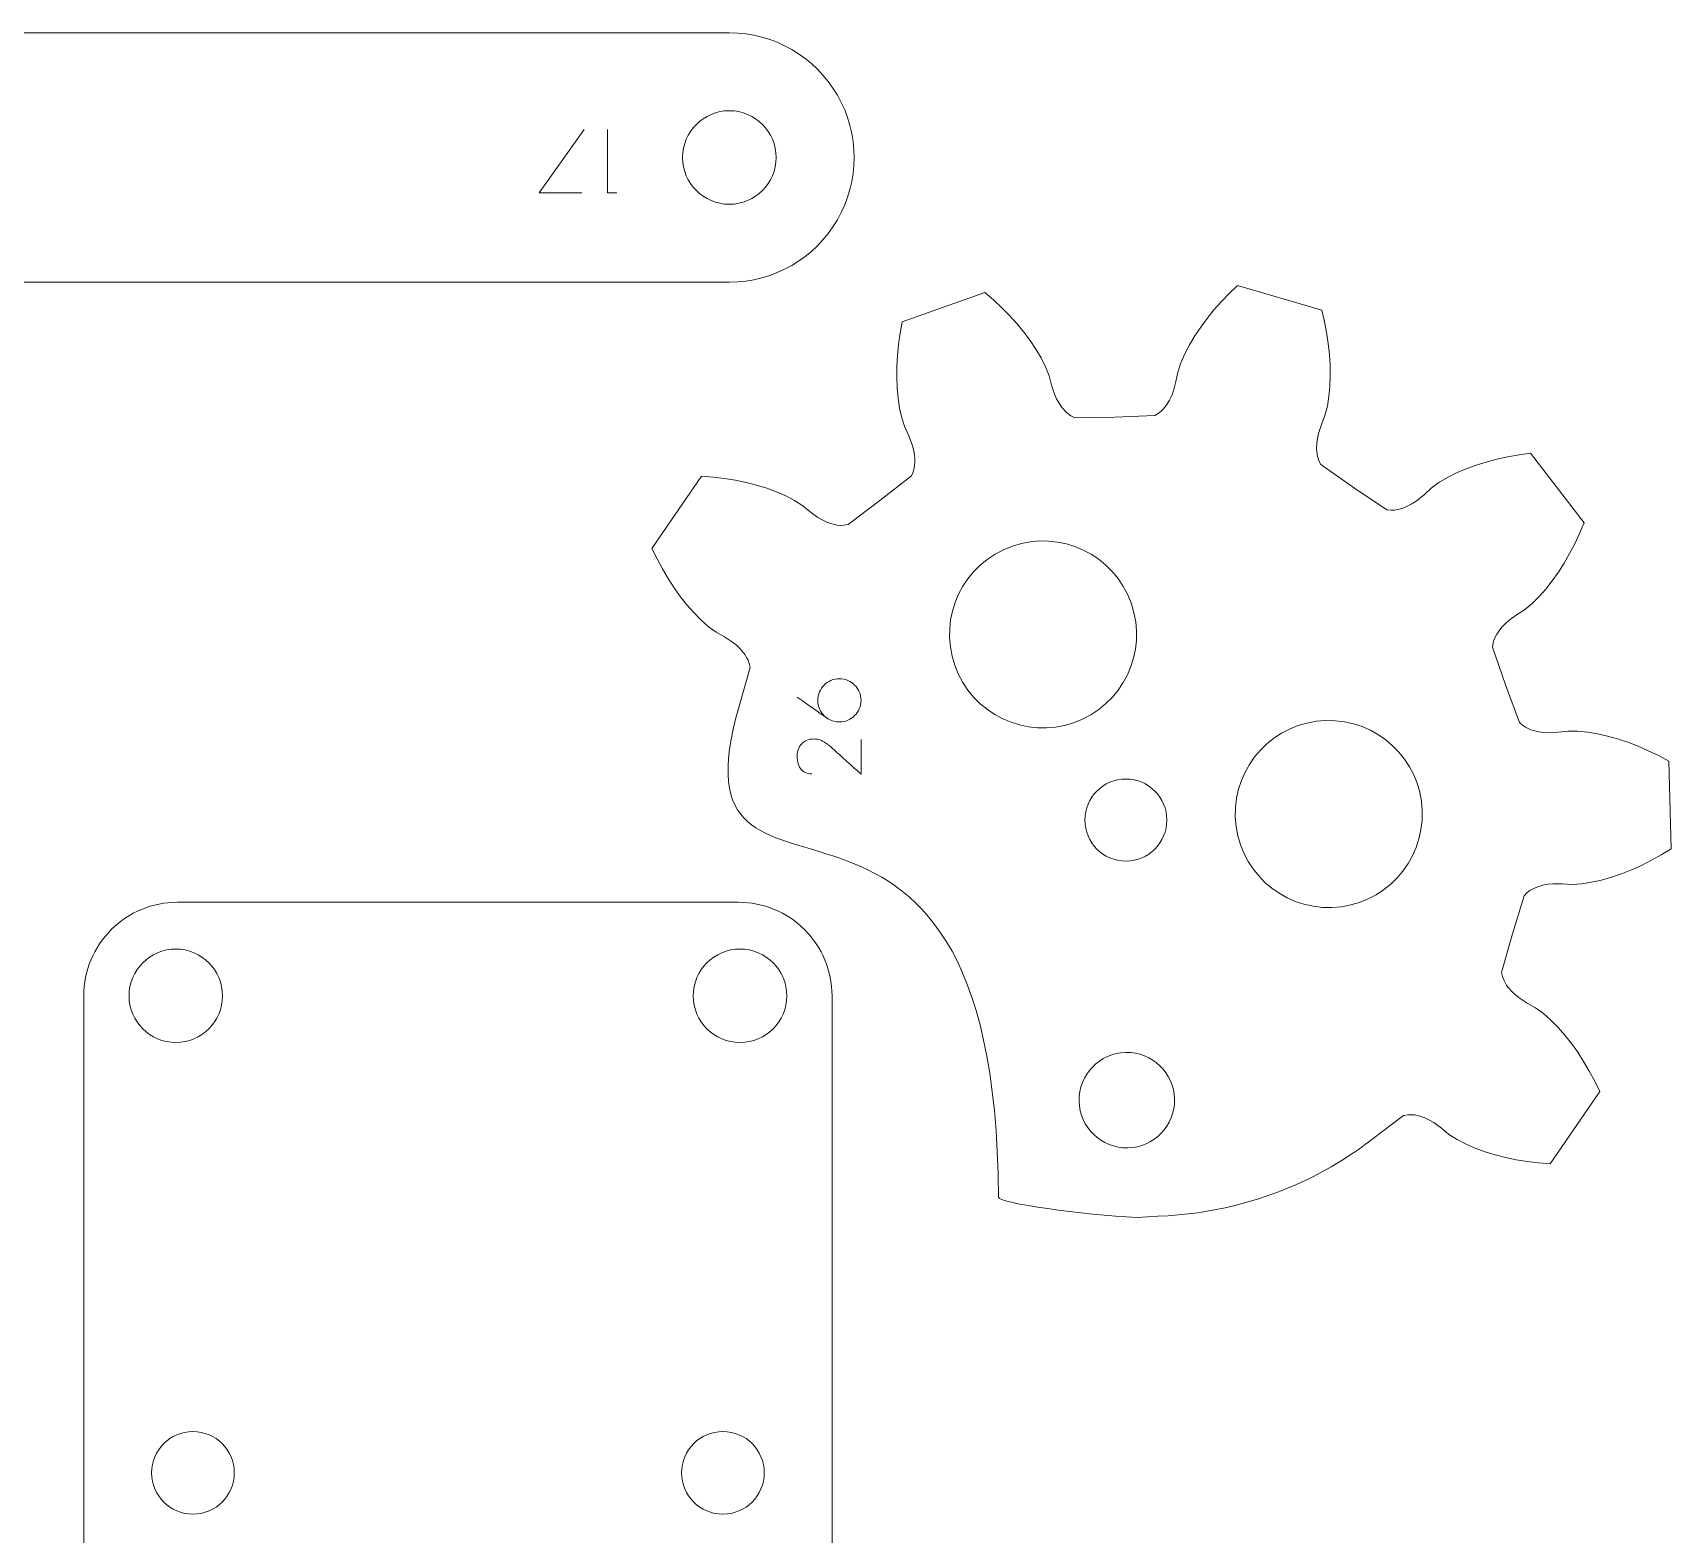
# Model space of a CAD drawing. Header units: millimetres. Extents: x 1 to 3601, y 1 to 1248.
# Drawn here: x 1504.4 to 1557, y 1030.4 to 1078.5 of the extents above; entities that cross this region are included whole.
import ezdxf

# ---------------------------------------------------------------- set-up
doc = ezdxf.new("R2010")
doc.units = ezdxf.units.MM
doc.layers.get('0').update_dxf_attribs({"lineweight": 5})
doc.layers.add('MARCATGE', color=1, linetype='Continuous', lineweight=5)
doc.layers.add('TALL 1', color=4, linetype='Continuous', lineweight=5)

msp = doc.modelspace()

# ---------------------------------------------------------------- linework, layer by layer
at = {"lineweight": 9}
for points, knots in [([(1446.742, 1070.507), (1446.742, 1070.507), (1526.742, 1070.507), (1526.742, 1070.507), (1526.742, 1070.507), (1528.171, 1070.507), (1529.492, 1071.269), (1530.206, 1072.507), (1530.206, 1072.507), (1530.921, 1073.744), (1530.921, 1075.269), (1530.206, 1076.507), (1530.206, 1076.507), (1529.492, 1077.744), (1528.171, 1078.507), (1526.742, 1078.507), (1526.742, 1078.507), (1526.742, 1078.507), (1446.742, 1078.507), (1446.742, 1078.507), (1446.742, 1078.507), (1444.533, 1078.507), (1442.742, 1076.716), (1442.742, 1074.507), (1442.742, 1074.507), (1442.742, 1072.298), (1444.533, 1070.507), (1446.742, 1070.507)], [0, 0, 0, 0, 0.125, 0.125, 0.125, 0.125, 0.25, 0.25, 0.25, 0.25, 0.375, 0.375, 0.375, 0.375, 0.5, 0.5, 0.5, 0.5, 0.625, 0.625, 0.625, 0.625, 0.75, 0.75, 0.75, 0.75, 1, 1, 1, 1]), ([(1539.102, 1066.182), (1539.102, 1066.182), (1537.819, 1066.16), (1537.819, 1066.16), (1537.819, 1066.16), (1537.819, 1066.16), (1537.697, 1066.221), (1537.697, 1066.221), (1537.697, 1066.221), (1537.697, 1066.221), (1537.606, 1066.286), (1537.606, 1066.286), (1537.606, 1066.286), (1537.606, 1066.286), (1537.531, 1066.352), (1537.531, 1066.352), (1537.531, 1066.352), (1537.531, 1066.352), (1537.467, 1066.42), (1537.467, 1066.42), (1537.467, 1066.42), (1537.467, 1066.42), (1537.411, 1066.489), (1537.411, 1066.489), (1537.411, 1066.489), (1537.411, 1066.489), (1537.315, 1066.629), (1537.315, 1066.629), (1537.315, 1066.629), (1537.315, 1066.629), (1537.238, 1066.771), (1537.238, 1066.771), (1537.238, 1066.771), (1537.238, 1066.771), (1537.174, 1066.915), (1537.174, 1066.915), (1537.174, 1066.915), (1537.174, 1066.915), (1537.077, 1067.209), (1537.077, 1067.209), (1537.077, 1067.209), (1537.077, 1067.209), (1537, 1067.507), (1537, 1067.507), (1537, 1067.507), (1537, 1067.507), (1536.886, 1067.797), (1536.886, 1067.797), (1536.886, 1067.797), (1536.886, 1067.797), (1536.743, 1068.082), (1536.743, 1068.082), (1536.743, 1068.082), (1536.743, 1068.082), (1536.577, 1068.363), (1536.577, 1068.363), (1536.577, 1068.363), (1536.577, 1068.363), (1536.392, 1068.638), (1536.392, 1068.638), (1536.392, 1068.638), (1536.392, 1068.638), (1536.188, 1068.909), (1536.188, 1068.909), (1536.188, 1068.909), (1536.188, 1068.909), (1535.968, 1069.175), (1535.968, 1069.175), (1535.968, 1069.175), (1535.968, 1069.175), (1535.732, 1069.435), (1535.732, 1069.435), (1535.732, 1069.435), (1535.732, 1069.435), (1535.48, 1069.69), (1535.48, 1069.69), (1535.48, 1069.69), (1535.48, 1069.69), (1535.213, 1069.939), (1535.213, 1069.939), (1535.213, 1069.939), (1535.213, 1069.939), (1534.932, 1070.182), (1534.932, 1070.182), (1534.932, 1070.182), (1534.932, 1070.182), (1532.279, 1069.238), (1532.279, 1069.238), (1532.279, 1069.238), (1532.279, 1069.238), (1532.215, 1068.872), (1532.215, 1068.872), (1532.215, 1068.872), (1532.215, 1068.872), (1532.166, 1068.511), (1532.166, 1068.511), (1532.166, 1068.511), (1532.166, 1068.511), (1532.131, 1068.154), (1532.131, 1068.154), (1532.131, 1068.154), (1532.131, 1068.154), (1532.113, 1067.803), (1532.113, 1067.803), (1532.113, 1067.803), (1532.113, 1067.803), (1532.11, 1067.458), (1532.11, 1067.458), (1532.11, 1067.458), (1532.11, 1067.458), (1532.123, 1067.119), (1532.123, 1067.119), (1532.123, 1067.119), (1532.123, 1067.119), (1532.153, 1066.788), (1532.153, 1066.788), (1532.153, 1066.788), (1532.153, 1066.788), (1532.202, 1066.467), (1532.202, 1066.467), (1532.202, 1066.467), (1532.202, 1066.467), (1532.271, 1066.155), (1532.271, 1066.155), (1532.271, 1066.155), (1532.271, 1066.155), (1532.366, 1065.858), (1532.366, 1065.858), (1532.366, 1065.858), (1532.366, 1065.858), (1532.495, 1065.579), (1532.495, 1065.579), (1532.495, 1065.579), (1532.495, 1065.579), (1532.605, 1065.29), (1532.605, 1065.29), (1532.605, 1065.29), (1532.605, 1065.29), (1532.647, 1065.137), (1532.647, 1065.137), (1532.647, 1065.137), (1532.647, 1065.137), (1532.676, 1064.978), (1532.676, 1064.978), (1532.676, 1064.978), (1532.676, 1064.978), (1532.691, 1064.809), (1532.691, 1064.809), (1532.691, 1064.809), (1532.691, 1064.809), (1532.691, 1064.72), (1532.691, 1064.72), (1532.691, 1064.72), (1532.691, 1064.72), (1532.684, 1064.627), (1532.684, 1064.627), (1532.684, 1064.627), (1532.684, 1064.627), (1532.667, 1064.528), (1532.667, 1064.528), (1532.667, 1064.528), (1532.667, 1064.528), (1532.638, 1064.421), (1532.638, 1064.421), (1532.638, 1064.421), (1532.638, 1064.421), (1532.582, 1064.297), (1532.582, 1064.297), (1532.582, 1064.297), (1532.582, 1064.297), (1531.573, 1063.504), (1531.573, 1063.504), (1531.573, 1063.504), (1531.573, 1063.504), (1530.549, 1062.731), (1530.549, 1062.731), (1530.549, 1062.731), (1530.549, 1062.731), (1530.414, 1062.71), (1530.414, 1062.71), (1530.414, 1062.71), (1530.414, 1062.71), (1530.303, 1062.708), (1530.303, 1062.708), (1530.303, 1062.708), (1530.303, 1062.708), (1530.203, 1062.718), (1530.203, 1062.718), (1530.203, 1062.718), (1530.203, 1062.718), (1530.111, 1062.735), (1530.111, 1062.735), (1530.111, 1062.735), (1530.111, 1062.735), (1530.025, 1062.758), (1530.025, 1062.758), (1530.025, 1062.758), (1530.025, 1062.758), (1529.866, 1062.815), (1529.866, 1062.815), (1529.866, 1062.815), (1529.866, 1062.815), (1529.72, 1062.884), (1529.72, 1062.884), (1529.72, 1062.884), (1529.72, 1062.884), (1529.583, 1062.963), (1529.583, 1062.963), (1529.583, 1062.963), (1529.583, 1062.963), (1529.332, 1063.144), (1529.332, 1063.144), (1529.332, 1063.144), (1529.332, 1063.144), (1529.095, 1063.34), (1529.095, 1063.34), (1529.095, 1063.34), (1529.095, 1063.34), (1528.832, 1063.508), (1528.832, 1063.508), (1528.832, 1063.508), (1528.832, 1063.508), (1528.548, 1063.654), (1528.548, 1063.654), (1528.548, 1063.654), (1528.548, 1063.654), (1528.25, 1063.784), (1528.25, 1063.784), (1528.25, 1063.784), (1528.25, 1063.784), (1527.938, 1063.898), (1527.938, 1063.898), (1527.938, 1063.898), (1527.938, 1063.898), (1527.614, 1063.997), (1527.614, 1063.997), (1527.614, 1063.997), (1527.614, 1063.997), (1527.279, 1064.083), (1527.279, 1064.083), (1527.279, 1064.083), (1527.279, 1064.083), (1526.935, 1064.154), (1526.935, 1064.154), (1526.935, 1064.154), (1526.935, 1064.154), (1526.582, 1064.212), (1526.582, 1064.212), (1526.582, 1064.212), (1526.582, 1064.212), (1526.219, 1064.257), (1526.219, 1064.257), (1526.219, 1064.257), (1526.219, 1064.257), (1525.849, 1064.289), (1525.849, 1064.289), (1525.849, 1064.289), (1525.849, 1064.289), (1524.258, 1061.966), (1524.258, 1061.966), (1524.258, 1061.966), (1524.258, 1061.966), (1524.421, 1061.632), (1524.421, 1061.632), (1524.421, 1061.632), (1524.421, 1061.632), (1524.594, 1061.31), (1524.594, 1061.31), (1524.594, 1061.31), (1524.594, 1061.31), (1524.775, 1061.002), (1524.775, 1061.002), (1524.775, 1061.002), (1524.775, 1061.002), (1524.967, 1060.707), (1524.967, 1060.707), (1524.967, 1060.707), (1524.967, 1060.707), (1525.167, 1060.426), (1525.167, 1060.426), (1525.167, 1060.426), (1525.167, 1060.426), (1525.377, 1060.16), (1525.377, 1060.16), (1525.377, 1060.16), (1525.377, 1060.16), (1525.596, 1059.91), (1525.596, 1059.91), (1525.596, 1059.91), (1525.596, 1059.91), (1525.824, 1059.678), (1525.824, 1059.678), (1525.824, 1059.678), (1525.824, 1059.678), (1526.064, 1059.467), (1526.064, 1059.467), (1526.064, 1059.467), (1526.064, 1059.467), (1526.315, 1059.282), (1526.315, 1059.282), (1526.315, 1059.282), (1526.315, 1059.282), (1526.583, 1059.132), (1526.583, 1059.132), (1526.583, 1059.132), (1526.583, 1059.132), (1526.842, 1058.963), (1526.842, 1058.963), (1526.842, 1058.963), (1526.842, 1058.963), (1526.965, 1058.864), (1526.965, 1058.864), (1526.965, 1058.864), (1526.965, 1058.864), (1527.083, 1058.753), (1527.083, 1058.753), (1527.083, 1058.753), (1527.083, 1058.753), (1527.194, 1058.625), (1527.194, 1058.625), (1527.194, 1058.625), (1527.194, 1058.625), (1527.246, 1058.553), (1527.246, 1058.553), (1527.246, 1058.553), (1527.246, 1058.553), (1527.295, 1058.473), (1527.295, 1058.473), (1527.295, 1058.473), (1527.295, 1058.473), (1527.34, 1058.384), (1527.34, 1058.384), (1527.34, 1058.384), (1527.34, 1058.384), (1527.379, 1058.279), (1527.379, 1058.279), (1527.379, 1058.279), (1527.379, 1058.279), (1527.407, 1058.146), (1527.407, 1058.146), (1527.407, 1058.146), (1527.407, 1058.146), (1527.057, 1056.912), (1527.057, 1056.912), (1527.057, 1056.912), (1524.628, 1048.503), (1535.307, 1057.56), (1535.373, 1041.158), (1535.373, 1041.158), (1535.392, 1040.981), (1538.088, 1040.581), (1539.818, 1040.513), (1539.818, 1040.513), (1539.818, 1040.513), (1540.489, 1040.549), (1540.489, 1040.549), (1540.489, 1040.549), (1544.039, 1040.693), (1546.382, 1042.256), (1547.346, 1043.013), (1547.346, 1043.013), (1547.346, 1043.013), (1548.371, 1043.785), (1548.371, 1043.785), (1548.371, 1043.785), (1548.371, 1043.785), (1548.505, 1043.807), (1548.505, 1043.807), (1548.505, 1043.807), (1548.505, 1043.807), (1548.616, 1043.808), (1548.616, 1043.808), (1548.616, 1043.808), (1548.616, 1043.808), (1548.716, 1043.799), (1548.716, 1043.799), (1548.716, 1043.799), (1548.716, 1043.799), (1548.808, 1043.782), (1548.808, 1043.782), (1548.808, 1043.782), (1548.808, 1043.782), (1548.894, 1043.759), (1548.894, 1043.759), (1548.894, 1043.759), (1548.894, 1043.759), (1549.053, 1043.702), (1549.053, 1043.702), (1549.053, 1043.702), (1549.053, 1043.702), (1549.2, 1043.632), (1549.2, 1043.632), (1549.2, 1043.632), (1549.2, 1043.632), (1549.336, 1043.553), (1549.336, 1043.553), (1549.336, 1043.553), (1549.336, 1043.553), (1549.588, 1043.372), (1549.588, 1043.372), (1549.588, 1043.372), (1549.588, 1043.372), (1549.824, 1043.177), (1549.824, 1043.177), (1549.824, 1043.177), (1549.824, 1043.177), (1550.088, 1043.009), (1550.088, 1043.009), (1550.088, 1043.009), (1550.088, 1043.009), (1550.371, 1042.862), (1550.371, 1042.862), (1550.371, 1042.862), (1550.371, 1042.862), (1550.67, 1042.733), (1550.67, 1042.733), (1550.67, 1042.733), (1550.67, 1042.733), (1550.981, 1042.619), (1550.981, 1042.619), (1550.981, 1042.619), (1550.981, 1042.619), (1551.305, 1042.519), (1551.305, 1042.519), (1551.305, 1042.519), (1551.305, 1042.519), (1551.64, 1042.434), (1551.64, 1042.434), (1551.64, 1042.434), (1551.64, 1042.434), (1551.984, 1042.362), (1551.984, 1042.362), (1551.984, 1042.362), (1551.984, 1042.362), (1552.338, 1042.304), (1552.338, 1042.304), (1552.338, 1042.304), (1552.338, 1042.304), (1552.7, 1042.259), (1552.7, 1042.259), (1552.7, 1042.259), (1552.7, 1042.259), (1553.07, 1042.228), (1553.07, 1042.228), (1553.07, 1042.228), (1553.07, 1042.228), (1554.661, 1044.551), (1554.661, 1044.551), (1554.661, 1044.551), (1554.661, 1044.551), (1554.498, 1044.885), (1554.498, 1044.885), (1554.498, 1044.885), (1554.498, 1044.885), (1554.326, 1045.206), (1554.326, 1045.206), (1554.326, 1045.206), (1554.326, 1045.206), (1554.144, 1045.515), (1554.144, 1045.515), (1554.144, 1045.515), (1554.144, 1045.515), (1553.953, 1045.81), (1553.953, 1045.81), (1553.953, 1045.81), (1553.953, 1045.81), (1553.752, 1046.091), (1553.752, 1046.091), (1553.752, 1046.091), (1553.752, 1046.091), (1553.542, 1046.357), (1553.542, 1046.357), (1553.542, 1046.357), (1553.542, 1046.357), (1553.323, 1046.607), (1553.323, 1046.607), (1553.323, 1046.607), (1553.323, 1046.607), (1553.095, 1046.838), (1553.095, 1046.838), (1553.095, 1046.838), (1553.095, 1046.838), (1552.856, 1047.05), (1552.856, 1047.05), (1552.856, 1047.05), (1552.856, 1047.05), (1552.604, 1047.235), (1552.604, 1047.235), (1552.604, 1047.235), (1552.604, 1047.235), (1552.336, 1047.385), (1552.336, 1047.385), (1552.336, 1047.385), (1552.336, 1047.385), (1552.077, 1047.554), (1552.077, 1047.554), (1552.077, 1047.554), (1552.077, 1047.554), (1551.954, 1047.653), (1551.954, 1047.653), (1551.954, 1047.653), (1551.954, 1047.653), (1551.836, 1047.764), (1551.836, 1047.764), (1551.836, 1047.764), (1551.836, 1047.764), (1551.725, 1047.892), (1551.725, 1047.892), (1551.725, 1047.892), (1551.725, 1047.892), (1551.673, 1047.964), (1551.673, 1047.964), (1551.673, 1047.964), (1551.673, 1047.964), (1551.624, 1048.043), (1551.624, 1048.043), (1551.624, 1048.043), (1551.624, 1048.043), (1551.579, 1048.133), (1551.579, 1048.133), (1551.579, 1048.133), (1551.579, 1048.133), (1551.54, 1048.238), (1551.54, 1048.238), (1551.54, 1048.238), (1551.54, 1048.238), (1551.512, 1048.37), (1551.512, 1048.37), (1551.512, 1048.37), (1551.512, 1048.37), (1551.862, 1049.605), (1551.862, 1049.605), (1551.862, 1049.605), (1551.862, 1049.605), (1552.237, 1050.832), (1552.237, 1050.832), (1552.237, 1050.832), (1552.237, 1050.832), (1552.333, 1050.929), (1552.333, 1050.929), (1552.333, 1050.929), (1552.333, 1050.929), (1552.422, 1050.995), (1552.422, 1050.995), (1552.422, 1050.995), (1552.422, 1050.995), (1552.509, 1051.046), (1552.509, 1051.046), (1552.509, 1051.046), (1552.509, 1051.046), (1552.593, 1051.086), (1552.593, 1051.086), (1552.593, 1051.086), (1552.593, 1051.086), (1552.676, 1051.119), (1552.676, 1051.119), (1552.676, 1051.119), (1552.676, 1051.119), (1552.838, 1051.166), (1552.838, 1051.166), (1552.838, 1051.166), (1552.838, 1051.166), (1552.998, 1051.196), (1552.998, 1051.196), (1552.998, 1051.196), (1552.998, 1051.196), (1553.155, 1051.212), (1553.155, 1051.212), (1553.155, 1051.212), (1553.155, 1051.212), (1553.464, 1051.213), (1553.464, 1051.213), (1553.464, 1051.213), (1553.464, 1051.213), (1553.77, 1051.194), (1553.77, 1051.194), (1553.77, 1051.194), (1553.77, 1051.194), (1554.082, 1051.213), (1554.082, 1051.213), (1554.082, 1051.213), (1554.082, 1051.213), (1554.398, 1051.261), (1554.398, 1051.261), (1554.398, 1051.261), (1554.398, 1051.261), (1554.715, 1051.332), (1554.715, 1051.332), (1554.715, 1051.332), (1554.715, 1051.332), (1555.035, 1051.423), (1555.035, 1051.423), (1555.035, 1051.423), (1555.035, 1051.423), (1555.355, 1051.533), (1555.355, 1051.533), (1555.355, 1051.533), (1555.355, 1051.533), (1555.676, 1051.661), (1555.676, 1051.661), (1555.676, 1051.661), (1555.676, 1051.661), (1555.997, 1051.805), (1555.997, 1051.805), (1555.997, 1051.805), (1555.997, 1051.805), (1556.317, 1051.966), (1556.317, 1051.966), (1556.317, 1051.966), (1556.317, 1051.966), (1556.636, 1052.142), (1556.636, 1052.142), (1556.636, 1052.142), (1556.636, 1052.142), (1556.954, 1052.334), (1556.954, 1052.334), (1556.954, 1052.334), (1556.954, 1052.334), (1556.876, 1055.149), (1556.876, 1055.149), (1556.876, 1055.149), (1556.876, 1055.149), (1556.548, 1055.323), (1556.548, 1055.323), (1556.548, 1055.323), (1556.548, 1055.323), (1556.219, 1055.482), (1556.219, 1055.482), (1556.219, 1055.482), (1556.219, 1055.482), (1555.891, 1055.625), (1555.891, 1055.625), (1555.891, 1055.625), (1555.891, 1055.625), (1555.563, 1055.751), (1555.563, 1055.751), (1555.563, 1055.751), (1555.563, 1055.751), (1555.235, 1055.861), (1555.235, 1055.861), (1555.235, 1055.861), (1555.235, 1055.861), (1554.909, 1055.953), (1554.909, 1055.953), (1554.909, 1055.953), (1554.909, 1055.953), (1554.585, 1056.026), (1554.585, 1056.026), (1554.585, 1056.026), (1554.585, 1056.026), (1554.264, 1056.079), (1554.264, 1056.079), (1554.264, 1056.079), (1554.264, 1056.079), (1553.947, 1056.11), (1553.947, 1056.11), (1553.947, 1056.11), (1553.947, 1056.11), (1553.634, 1056.112), (1553.634, 1056.112), (1553.634, 1056.112), (1553.634, 1056.112), (1553.329, 1056.075), (1553.329, 1056.075), (1553.329, 1056.075), (1553.329, 1056.075), (1553.02, 1056.06), (1553.02, 1056.06), (1553.02, 1056.06), (1553.02, 1056.06), (1552.862, 1056.067), (1552.862, 1056.067), (1552.862, 1056.067), (1552.862, 1056.067), (1552.702, 1056.088), (1552.702, 1056.088), (1552.702, 1056.088), (1552.702, 1056.088), (1552.537, 1056.126), (1552.537, 1056.126), (1552.537, 1056.126), (1552.537, 1056.126), (1552.452, 1056.154), (1552.452, 1056.154), (1552.452, 1056.154), (1552.452, 1056.154), (1552.366, 1056.189), (1552.366, 1056.189), (1552.366, 1056.189), (1552.366, 1056.189), (1552.277, 1056.235), (1552.277, 1056.235), (1552.277, 1056.235), (1552.277, 1056.235), (1552.184, 1056.297), (1552.184, 1056.297), (1552.184, 1056.297), (1552.184, 1056.297), (1552.083, 1056.388), (1552.083, 1056.388), (1552.083, 1056.388), (1552.083, 1056.388), (1551.641, 1057.593), (1551.641, 1057.593), (1551.641, 1057.593), (1551.641, 1057.593), (1551.223, 1058.806), (1551.223, 1058.806), (1551.223, 1058.806), (1551.223, 1058.806), (1551.244, 1058.94), (1551.244, 1058.94), (1551.244, 1058.94), (1551.244, 1058.94), (1551.277, 1059.047), (1551.277, 1059.047), (1551.277, 1059.047), (1551.277, 1059.047), (1551.317, 1059.139), (1551.317, 1059.139), (1551.317, 1059.139), (1551.317, 1059.139), (1551.361, 1059.221), (1551.361, 1059.221), (1551.361, 1059.221), (1551.361, 1059.221), (1551.409, 1059.295), (1551.409, 1059.295), (1551.409, 1059.295), (1551.409, 1059.295), (1551.513, 1059.429), (1551.513, 1059.429), (1551.513, 1059.429), (1551.513, 1059.429), (1551.624, 1059.547), (1551.624, 1059.547), (1551.624, 1059.547), (1551.624, 1059.547), (1551.742, 1059.653), (1551.742, 1059.653), (1551.742, 1059.653), (1551.742, 1059.653), (1551.991, 1059.836), (1551.991, 1059.836), (1551.991, 1059.836), (1551.991, 1059.836), (1552.251, 1060), (1552.251, 1060), (1552.251, 1060), (1552.251, 1060), (1552.492, 1060.199), (1552.492, 1060.199), (1552.492, 1060.199), (1552.492, 1060.199), (1552.719, 1060.423), (1552.719, 1060.423), (1552.719, 1060.423), (1552.719, 1060.423), (1552.934, 1060.667), (1552.934, 1060.667), (1552.934, 1060.667), (1552.934, 1060.667), (1553.139, 1060.928), (1553.139, 1060.928), (1553.139, 1060.928), (1553.139, 1060.928), (1553.333, 1061.206), (1553.333, 1061.206), (1553.333, 1061.206), (1553.333, 1061.206), (1553.518, 1061.497), (1553.518, 1061.497), (1553.518, 1061.497), (1553.518, 1061.497), (1553.693, 1061.803), (1553.693, 1061.803), (1553.693, 1061.803), (1553.693, 1061.803), (1553.857, 1062.121), (1553.857, 1062.121), (1553.857, 1062.121), (1553.857, 1062.121), (1554.012, 1062.451), (1554.012, 1062.451), (1554.012, 1062.451), (1554.012, 1062.451), (1554.156, 1062.794), (1554.156, 1062.794), (1554.156, 1062.794), (1554.156, 1062.794), (1552.438, 1065.025), (1552.438, 1065.025), (1552.438, 1065.025), (1552.438, 1065.025), (1552.071, 1064.973), (1552.071, 1064.973), (1552.071, 1064.973), (1552.071, 1064.973), (1551.712, 1064.908), (1551.712, 1064.908), (1551.712, 1064.908), (1551.712, 1064.908), (1551.362, 1064.831), (1551.362, 1064.831), (1551.362, 1064.831), (1551.362, 1064.831), (1551.022, 1064.74), (1551.022, 1064.74), (1551.022, 1064.74), (1551.022, 1064.74), (1550.693, 1064.636), (1550.693, 1064.636), (1550.693, 1064.636), (1550.693, 1064.636), (1550.375, 1064.519), (1550.375, 1064.519), (1550.375, 1064.519), (1550.375, 1064.519), (1550.07, 1064.388), (1550.07, 1064.388), (1550.07, 1064.388), (1550.07, 1064.388), (1549.779, 1064.242), (1549.779, 1064.242), (1549.779, 1064.242), (1549.779, 1064.242), (1549.504, 1064.08), (1549.504, 1064.08), (1549.504, 1064.08), (1549.504, 1064.08), (1549.25, 1063.898), (1549.25, 1063.898), (1549.25, 1063.898), (1549.25, 1063.898), (1549.025, 1063.69), (1549.025, 1063.69), (1549.025, 1063.69), (1549.025, 1063.69), (1548.784, 1063.495), (1548.784, 1063.495), (1548.784, 1063.495), (1548.784, 1063.495), (1548.652, 1063.409), (1548.652, 1063.409), (1548.652, 1063.409), (1548.652, 1063.409), (1548.509, 1063.331), (1548.509, 1063.331), (1548.509, 1063.331), (1548.509, 1063.331), (1548.354, 1063.265), (1548.354, 1063.265), (1548.354, 1063.265), (1548.354, 1063.265), (1548.269, 1063.238), (1548.269, 1063.238), (1548.269, 1063.238), (1548.269, 1063.238), (1548.178, 1063.216), (1548.178, 1063.216), (1548.178, 1063.216), (1548.178, 1063.216), (1548.079, 1063.201), (1548.079, 1063.201), (1548.079, 1063.201), (1548.079, 1063.201), (1547.968, 1063.196), (1547.968, 1063.196), (1547.968, 1063.196), (1547.968, 1063.196), (1547.833, 1063.21), (1547.833, 1063.21), (1547.833, 1063.21), (1547.833, 1063.21), (1546.767, 1063.925), (1546.767, 1063.925), (1546.767, 1063.925), (1546.767, 1063.925), (1545.715, 1064.661), (1545.715, 1064.661), (1545.715, 1064.661), (1545.715, 1064.661), (1545.653, 1064.781), (1545.653, 1064.781), (1545.653, 1064.781), (1545.653, 1064.781), (1545.618, 1064.887), (1545.618, 1064.887), (1545.618, 1064.887), (1545.618, 1064.887), (1545.596, 1064.985), (1545.596, 1064.985), (1545.596, 1064.985), (1545.596, 1064.985), (1545.584, 1065.078), (1545.584, 1065.078), (1545.584, 1065.078), (1545.584, 1065.078), (1545.579, 1065.166), (1545.579, 1065.166), (1545.579, 1065.166), (1545.579, 1065.166), (1545.584, 1065.335), (1545.584, 1065.335), (1545.584, 1065.335), (1545.584, 1065.335), (1545.605, 1065.496), (1545.605, 1065.496), (1545.605, 1065.496), (1545.605, 1065.496), (1545.638, 1065.651), (1545.638, 1065.651), (1545.638, 1065.651), (1545.638, 1065.651), (1545.732, 1065.945), (1545.732, 1065.945), (1545.732, 1065.945), (1545.732, 1065.945), (1545.845, 1066.231), (1545.845, 1066.231), (1545.845, 1066.231), (1545.845, 1066.231), (1545.923, 1066.533), (1545.923, 1066.533), (1545.923, 1066.533), (1545.923, 1066.533), (1545.975, 1066.848), (1545.975, 1066.848), (1545.975, 1066.848), (1545.975, 1066.848), (1546.006, 1067.172), (1546.006, 1067.172), (1546.006, 1067.172), (1546.006, 1067.172), (1546.018, 1067.504), (1546.018, 1067.504), (1546.018, 1067.504), (1546.018, 1067.504), (1546.012, 1067.843), (1546.012, 1067.843), (1546.012, 1067.843), (1546.012, 1067.843), (1545.99, 1068.187), (1545.99, 1068.187), (1545.99, 1068.187), (1545.99, 1068.187), (1545.952, 1068.537), (1545.952, 1068.537), (1545.952, 1068.537), (1545.952, 1068.537), (1545.898, 1068.891), (1545.898, 1068.891), (1545.898, 1068.891), (1545.898, 1068.891), (1545.829, 1069.249), (1545.829, 1069.249), (1545.829, 1069.249), (1545.829, 1069.249), (1545.744, 1069.611), (1545.744, 1069.611), (1545.744, 1069.611), (1545.744, 1069.611), (1543.043, 1070.406), (1543.043, 1070.406), (1543.043, 1070.406), (1543.043, 1070.406), (1542.776, 1070.148), (1542.776, 1070.148), (1542.776, 1070.148), (1542.776, 1070.148), (1542.524, 1069.885), (1542.524, 1069.885), (1542.524, 1069.885), (1542.524, 1069.885), (1542.286, 1069.617), (1542.286, 1069.617), (1542.286, 1069.617), (1542.286, 1069.617), (1542.065, 1069.343), (1542.065, 1069.343), (1542.065, 1069.343), (1542.065, 1069.343), (1541.86, 1069.066), (1541.86, 1069.066), (1541.86, 1069.066), (1541.86, 1069.066), (1541.671, 1068.784), (1541.671, 1068.784), (1541.671, 1068.784), (1541.671, 1068.784), (1541.501, 1068.499), (1541.501, 1068.499), (1541.501, 1068.499), (1541.501, 1068.499), (1541.352, 1068.21), (1541.352, 1068.21), (1541.352, 1068.21), (1541.352, 1068.21), (1541.225, 1067.917), (1541.225, 1067.917), (1541.225, 1067.917), (1541.225, 1067.917), (1541.126, 1067.621), (1541.126, 1067.621), (1541.126, 1067.621), (1541.126, 1067.621), (1541.067, 1067.32), (1541.067, 1067.32), (1541.067, 1067.32), (1541.067, 1067.32), (1540.986, 1067.021), (1540.986, 1067.021), (1540.986, 1067.021), (1540.986, 1067.021), (1540.93, 1066.873), (1540.93, 1066.873), (1540.93, 1066.873), (1540.93, 1066.873), (1540.86, 1066.727), (1540.86, 1066.727), (1540.86, 1066.727), (1540.86, 1066.727), (1540.773, 1066.582), (1540.773, 1066.582), (1540.773, 1066.582), (1540.773, 1066.582), (1540.721, 1066.51), (1540.721, 1066.51), (1540.721, 1066.51), (1540.721, 1066.51), (1540.66, 1066.439), (1540.66, 1066.439), (1540.66, 1066.439), (1540.66, 1066.439), (1540.589, 1066.368), (1540.589, 1066.368), (1540.589, 1066.368), (1540.589, 1066.368), (1540.501, 1066.299), (1540.501, 1066.299), (1540.501, 1066.299), (1540.501, 1066.299), (1540.384, 1066.231), (1540.384, 1066.231), (1540.384, 1066.231), (1540.384, 1066.231), (1539.102, 1066.182), (1539.102, 1066.182)], [0, 0, 0, 0, 0.003802, 0.003802, 0.003802, 0.003802, 0.007605, 0.007605, 0.007605, 0.007605, 0.011407, 0.011407, 0.011407, 0.011407, 0.015209, 0.015209, 0.015209, 0.015209, 0.019011, 0.019011, 0.019011, 0.019011, 0.022814, 0.022814, 0.022814, 0.022814, 0.026616, 0.026616, 0.026616, 0.026616, 0.030418, 0.030418, 0.030418, 0.030418, 0.034221, 0.034221, 0.034221, 0.034221, 0.038023, 0.038023, 0.038023, 0.038023, 0.041825, 0.041825, 0.041825, 0.041825, 0.045627, 0.045627, 0.045627, 0.045627, 0.04943, 0.04943, 0.04943, 0.04943, 0.053232, 0.053232, 0.053232, 0.053232, 0.057034, 0.057034, 0.057034, 0.057034, 0.060837, 0.060837, 0.060837, 0.060837, 0.064639, 0.064639, 0.064639, 0.064639, 0.068441, 0.068441, 0.068441, 0.068441, 0.072243, 0.072243, 0.072243, 0.072243, 0.076046, 0.076046, 0.076046, 0.076046, 0.079848, 0.079848, 0.079848, 0.079848, 0.08365, 0.08365, 0.08365, 0.08365, 0.087452, 0.087452, 0.087452, 0.087452, 0.091255, 0.091255, 0.091255, 0.091255, 0.095057, 0.095057, 0.095057, 0.095057, 0.098859, 0.098859, 0.098859, 0.098859, 0.102662, 0.102662, 0.102662, 0.102662, 0.106464, 0.106464, 0.106464, 0.106464, 0.110266, 0.110266, 0.110266, 0.110266, 0.114068, 0.114068, 0.114068, 0.114068, 0.117871, 0.117871, 0.117871, 0.117871, 0.121673, 0.121673, 0.121673, 0.121673, 0.125475, 0.125475, 0.125475, 0.125475, 0.129278, 0.129278, 0.129278, 0.129278, 0.13308, 0.13308, 0.13308, 0.13308, 0.136882, 0.136882, 0.136882, 0.136882, 0.140684, 0.140684, 0.140684, 0.140684, 0.144487, 0.144487, 0.144487, 0.144487, 0.148289, 0.148289, 0.148289, 0.148289, 0.152091, 0.152091, 0.152091, 0.152091, 0.155894, 0.155894, 0.155894, 0.155894, 0.159696, 0.159696, 0.159696, 0.159696, 0.163498, 0.163498, 0.163498, 0.163498, 0.1673, 0.1673, 0.1673, 0.1673, 0.171103, 0.171103, 0.171103, 0.171103, 0.174905, 0.174905, 0.174905, 0.174905, 0.178707, 0.178707, 0.178707, 0.178707, 0.18251, 0.18251, 0.18251, 0.18251, 0.186312, 0.186312, 0.186312, 0.186312, 0.190114, 0.190114, 0.190114, 0.190114, 0.193916, 0.193916, 0.193916, 0.193916, 0.197719, 0.197719, 0.197719, 0.197719, 0.201521, 0.201521, 0.201521, 0.201521, 0.205323, 0.205323, 0.205323, 0.205323, 0.209125, 0.209125, 0.209125, 0.209125, 0.212928, 0.212928, 0.212928, 0.212928, 0.21673, 0.21673, 0.21673, 0.21673, 0.220532, 0.220532, 0.220532, 0.220532, 0.224335, 0.224335, 0.224335, 0.224335, 0.228137, 0.228137, 0.228137, 0.228137, 0.231939, 0.231939, 0.231939, 0.231939, 0.235741, 0.235741, 0.235741, 0.235741, 0.239544, 0.239544, 0.239544, 0.239544, 0.243346, 0.243346, 0.243346, 0.243346, 0.247148, 0.247148, 0.247148, 0.247148, 0.250951, 0.250951, 0.250951, 0.250951, 0.254753, 0.254753, 0.254753, 0.254753, 0.258555, 0.258555, 0.258555, 0.258555, 0.262357, 0.262357, 0.262357, 0.262357, 0.26616, 0.26616, 0.26616, 0.26616, 0.269962, 0.269962, 0.269962, 0.269962, 0.273764, 0.273764, 0.273764, 0.273764, 0.277567, 0.277567, 0.277567, 0.277567, 0.281369, 0.281369, 0.281369, 0.281369, 0.285171, 0.285171, 0.285171, 0.285171, 0.288973, 0.288973, 0.288973, 0.288973, 0.292776, 0.292776, 0.292776, 0.292776, 0.296578, 0.296578, 0.296578, 0.296578, 0.30038, 0.30038, 0.30038, 0.30038, 0.304183, 0.304183, 0.304183, 0.304183, 0.307985, 0.307985, 0.307985, 0.307985, 0.311787, 0.311787, 0.311787, 0.311787, 0.315589, 0.315589, 0.315589, 0.315589, 0.319392, 0.319392, 0.319392, 0.319392, 0.323194, 0.323194, 0.323194, 0.323194, 0.326996, 0.326996, 0.326996, 0.326996, 0.330798, 0.330798, 0.330798, 0.330798, 0.334601, 0.334601, 0.334601, 0.334601, 0.338403, 0.338403, 0.338403, 0.338403, 0.342205, 0.342205, 0.342205, 0.342205, 0.346008, 0.346008, 0.346008, 0.346008, 0.34981, 0.34981, 0.34981, 0.34981, 0.353612, 0.353612, 0.353612, 0.353612, 0.357414, 0.357414, 0.357414, 0.357414, 0.361217, 0.361217, 0.361217, 0.361217, 0.365019, 0.365019, 0.365019, 0.365019, 0.368821, 0.368821, 0.368821, 0.368821, 0.372624, 0.372624, 0.372624, 0.372624, 0.376426, 0.376426, 0.376426, 0.376426, 0.380228, 0.380228, 0.380228, 0.380228, 0.38403, 0.38403, 0.38403, 0.38403, 0.387833, 0.387833, 0.387833, 0.387833, 0.391635, 0.391635, 0.391635, 0.391635, 0.395437, 0.395437, 0.395437, 0.395437, 0.39924, 0.39924, 0.39924, 0.39924, 0.403042, 0.403042, 0.403042, 0.403042, 0.406844, 0.406844, 0.406844, 0.406844, 0.410646, 0.410646, 0.410646, 0.410646, 0.414449, 0.414449, 0.414449, 0.414449, 0.418251, 0.418251, 0.418251, 0.418251, 0.422053, 0.422053, 0.422053, 0.422053, 0.425856, 0.425856, 0.425856, 0.425856, 0.429658, 0.429658, 0.429658, 0.429658, 0.43346, 0.43346, 0.43346, 0.43346, 0.437262, 0.437262, 0.437262, 0.437262, 0.441065, 0.441065, 0.441065, 0.441065, 0.444867, 0.444867, 0.444867, 0.444867, 0.448669, 0.448669, 0.448669, 0.448669, 0.452471, 0.452471, 0.452471, 0.452471, 0.456274, 0.456274, 0.456274, 0.456274, 0.460076, 0.460076, 0.460076, 0.460076, 0.463878, 0.463878, 0.463878, 0.463878, 0.467681, 0.467681, 0.467681, 0.467681, 0.471483, 0.471483, 0.471483, 0.471483, 0.475285, 0.475285, 0.475285, 0.475285, 0.479087, 0.479087, 0.479087, 0.479087, 0.48289, 0.48289, 0.48289, 0.48289, 0.486692, 0.486692, 0.486692, 0.486692, 0.490494, 0.490494, 0.490494, 0.490494, 0.494297, 0.494297, 0.494297, 0.494297, 0.498099, 0.498099, 0.498099, 0.498099, 0.501901, 0.501901, 0.501901, 0.501901, 0.505703, 0.505703, 0.505703, 0.505703, 0.509506, 0.509506, 0.509506, 0.509506, 0.513308, 0.513308, 0.513308, 0.513308, 0.51711, 0.51711, 0.51711, 0.51711, 0.520913, 0.520913, 0.520913, 0.520913, 0.524715, 0.524715, 0.524715, 0.524715, 0.528517, 0.528517, 0.528517, 0.528517, 0.532319, 0.532319, 0.532319, 0.532319, 0.536122, 0.536122, 0.536122, 0.536122, 0.539924, 0.539924, 0.539924, 0.539924, 0.543726, 0.543726, 0.543726, 0.543726, 0.547529, 0.547529, 0.547529, 0.547529, 0.551331, 0.551331, 0.551331, 0.551331, 0.555133, 0.555133, 0.555133, 0.555133, 0.558935, 0.558935, 0.558935, 0.558935, 0.562738, 0.562738, 0.562738, 0.562738, 0.56654, 0.56654, 0.56654, 0.56654, 0.570342, 0.570342, 0.570342, 0.570342, 0.574144, 0.574144, 0.574144, 0.574144, 0.577947, 0.577947, 0.577947, 0.577947, 0.581749, 0.581749, 0.581749, 0.581749, 0.585551, 0.585551, 0.585551, 0.585551, 0.589354, 0.589354, 0.589354, 0.589354, 0.593156, 0.593156, 0.593156, 0.593156, 0.596958, 0.596958, 0.596958, 0.596958, 0.60076, 0.60076, 0.60076, 0.60076, 0.604563, 0.604563, 0.604563, 0.604563, 0.608365, 0.608365, 0.608365, 0.608365, 0.612167, 0.612167, 0.612167, 0.612167, 0.61597, 0.61597, 0.61597, 0.61597, 0.619772, 0.619772, 0.619772, 0.619772, 0.623574, 0.623574, 0.623574, 0.623574, 0.627376, 0.627376, 0.627376, 0.627376, 0.631179, 0.631179, 0.631179, 0.631179, 0.634981, 0.634981, 0.634981, 0.634981, 0.638783, 0.638783, 0.638783, 0.638783, 0.642586, 0.642586, 0.642586, 0.642586, 0.646388, 0.646388, 0.646388, 0.646388, 0.65019, 0.65019, 0.65019, 0.65019, 0.653992, 0.653992, 0.653992, 0.653992, 0.657795, 0.657795, 0.657795, 0.657795, 0.661597, 0.661597, 0.661597, 0.661597, 0.665399, 0.665399, 0.665399, 0.665399, 0.669202, 0.669202, 0.669202, 0.669202, 0.673004, 0.673004, 0.673004, 0.673004, 0.676806, 0.676806, 0.676806, 0.676806, 0.680608, 0.680608, 0.680608, 0.680608, 0.684411, 0.684411, 0.684411, 0.684411, 0.688213, 0.688213, 0.688213, 0.688213, 0.692015, 0.692015, 0.692015, 0.692015, 0.695817, 0.695817, 0.695817, 0.695817, 0.69962, 0.69962, 0.69962, 0.69962, 0.703422, 0.703422, 0.703422, 0.703422, 0.707224, 0.707224, 0.707224, 0.707224, 0.711027, 0.711027, 0.711027, 0.711027, 0.714829, 0.714829, 0.714829, 0.714829, 0.718631, 0.718631, 0.718631, 0.718631, 0.722433, 0.722433, 0.722433, 0.722433, 0.726236, 0.726236, 0.726236, 0.726236, 0.730038, 0.730038, 0.730038, 0.730038, 0.73384, 0.73384, 0.73384, 0.73384, 0.737643, 0.737643, 0.737643, 0.737643, 0.741445, 0.741445, 0.741445, 0.741445, 0.745247, 0.745247, 0.745247, 0.745247, 0.749049, 0.749049, 0.749049, 0.749049, 0.752852, 0.752852, 0.752852, 0.752852, 0.756654, 0.756654, 0.756654, 0.756654, 0.760456, 0.760456, 0.760456, 0.760456, 0.764259, 0.764259, 0.764259, 0.764259, 0.768061, 0.768061, 0.768061, 0.768061, 0.771863, 0.771863, 0.771863, 0.771863, 0.775665, 0.775665, 0.775665, 0.775665, 0.779468, 0.779468, 0.779468, 0.779468, 0.78327, 0.78327, 0.78327, 0.78327, 0.787072, 0.787072, 0.787072, 0.787072, 0.790875, 0.790875, 0.790875, 0.790875, 0.794677, 0.794677, 0.794677, 0.794677, 0.798479, 0.798479, 0.798479, 0.798479, 0.802281, 0.802281, 0.802281, 0.802281, 0.806084, 0.806084, 0.806084, 0.806084, 0.809886, 0.809886, 0.809886, 0.809886, 0.813688, 0.813688, 0.813688, 0.813688, 0.81749, 0.81749, 0.81749, 0.81749, 0.821293, 0.821293, 0.821293, 0.821293, 0.825095, 0.825095, 0.825095, 0.825095, 0.828897, 0.828897, 0.828897, 0.828897, 0.8327, 0.8327, 0.8327, 0.8327, 0.836502, 0.836502, 0.836502, 0.836502, 0.840304, 0.840304, 0.840304, 0.840304, 0.844106, 0.844106, 0.844106, 0.844106, 0.847909, 0.847909, 0.847909, 0.847909, 0.851711, 0.851711, 0.851711, 0.851711, 0.855513, 0.855513, 0.855513, 0.855513, 0.859316, 0.859316, 0.859316, 0.859316, 0.863118, 0.863118, 0.863118, 0.863118, 0.86692, 0.86692, 0.86692, 0.86692, 0.870722, 0.870722, 0.870722, 0.870722, 0.874525, 0.874525, 0.874525, 0.874525, 0.878327, 0.878327, 0.878327, 0.878327, 0.882129, 0.882129, 0.882129, 0.882129, 0.885932, 0.885932, 0.885932, 0.885932, 0.889734, 0.889734, 0.889734, 0.889734, 0.893536, 0.893536, 0.893536, 0.893536, 0.897338, 0.897338, 0.897338, 0.897338, 0.901141, 0.901141, 0.901141, 0.901141, 0.904943, 0.904943, 0.904943, 0.904943, 0.908745, 0.908745, 0.908745, 0.908745, 0.912548, 0.912548, 0.912548, 0.912548, 0.91635, 0.91635, 0.91635, 0.91635, 0.920152, 0.920152, 0.920152, 0.920152, 0.923954, 0.923954, 0.923954, 0.923954, 0.927757, 0.927757, 0.927757, 0.927757, 0.931559, 0.931559, 0.931559, 0.931559, 0.935361, 0.935361, 0.935361, 0.935361, 0.939163, 0.939163, 0.939163, 0.939163, 0.942966, 0.942966, 0.942966, 0.942966, 0.946768, 0.946768, 0.946768, 0.946768, 0.95057, 0.95057, 0.95057, 0.95057, 0.954373, 0.954373, 0.954373, 0.954373, 0.958175, 0.958175, 0.958175, 0.958175, 0.961977, 0.961977, 0.961977, 0.961977, 0.965779, 0.965779, 0.965779, 0.965779, 0.969582, 0.969582, 0.969582, 0.969582, 0.973384, 0.973384, 0.973384, 0.973384, 0.977186, 0.977186, 0.977186, 0.977186, 0.980989, 0.980989, 0.980989, 0.980989, 0.984791, 0.984791, 0.984791, 0.984791, 0.988593, 0.988593, 0.988593, 0.988593, 0.992395, 0.992395, 0.992395, 0.992395, 1, 1, 1, 1]), ([(1530.034, 1014.937), (1530.034, 1014.937), (1530.83, 1015.06), (1530.83, 1016.421), (1530.83, 1016.421), (1530.83, 1017.535), (1530.034, 1017.761), (1530.034, 1017.591), (1530.034, 1017.591), (1530.034, 1017.591), (1530.034, 1047.621), (1530.034, 1047.621), (1530.034, 1047.621), (1530.034, 1048.416), (1529.718, 1049.179), (1529.155, 1049.742), (1529.155, 1049.742), (1528.593, 1050.305), (1527.83, 1050.621), (1527.034, 1050.621), (1527.034, 1050.621), (1527.034, 1050.621), (1509.034, 1050.621), (1509.034, 1050.621), (1509.034, 1050.621), (1508.238, 1050.621), (1507.475, 1050.305), (1506.913, 1049.742), (1506.913, 1049.742), (1506.35, 1049.179), (1506.034, 1048.416), (1506.034, 1047.621), (1506.034, 1047.621), (1506.034, 1047.621), (1506.034, 1026.454), (1506.034, 1018.341), (1506.034, 1018.341), (1506.034, 1017.693), (1505.53, 1018.274), (1505.53, 1016.421), (1505.53, 1016.421), (1505.53, 1015.309), (1506.034, 1015.228), (1506.034, 1015.228), (1506.034, 1015.228), (1506.034, 1015.228), (1506.566, 1002.764), (1506.566, 1002.764), (1506.566, 1002.764), (1506.65, 1001.17), (1507.966, 999.921), (1509.562, 999.921), (1509.562, 999.921), (1509.562, 999.921), (1526.798, 999.935), (1526.798, 999.935), (1526.798, 999.935), (1528.394, 999.935), (1529.418, 1001.17), (1529.502, 1002.764), (1529.502, 1002.764), (1529.502, 1002.764), (1530.034, 1014.937), (1530.034, 1014.937)], [0, 0, 0, 0, 0.058824, 0.058824, 0.058824, 0.058824, 0.117647, 0.117647, 0.117647, 0.117647, 0.176471, 0.176471, 0.176471, 0.176471, 0.235294, 0.235294, 0.235294, 0.235294, 0.294118, 0.294118, 0.294118, 0.294118, 0.352941, 0.352941, 0.352941, 0.352941, 0.411765, 0.411765, 0.411765, 0.411765, 0.470588, 0.470588, 0.470588, 0.470588, 0.529412, 0.529412, 0.529412, 0.529412, 0.588235, 0.588235, 0.588235, 0.588235, 0.647059, 0.647059, 0.647059, 0.647059, 0.705882, 0.705882, 0.705882, 0.705882, 0.764706, 0.764706, 0.764706, 0.764706, 0.823529, 0.823529, 0.823529, 0.823529, 0.882353, 0.882353, 0.882353, 0.882353, 1, 1, 1, 1])]:
    msp.add_open_spline(points, degree=3, knots=knots, dxfattribs=at)
at = {"layer": 'MARCATGE', "lineweight": 9}
for points, knots in [([(1520.635, 1073.374), (1520.635, 1073.374), (1522.088, 1075.406), (1522.088, 1075.406), (1522.088, 1075.406), (1522.088, 1075.406), (1520.635, 1073.374), (1520.635, 1073.374), (1520.635, 1073.374), (1520.635, 1073.374), (1522.012, 1073.374), (1522.012, 1073.374), (1522.012, 1073.374), (1522.012, 1073.374), (1520.635, 1073.374), (1520.635, 1073.374)], [0, 0, 0, 0, 0.2, 0.2, 0.2, 0.2, 0.4, 0.4, 0.4, 0.4, 0.6, 0.6, 0.6, 0.6, 1, 1, 1, 1]), ([(1522.836, 1073.374), (1522.836, 1073.374), (1523.127, 1073.374), (1523.127, 1073.374), (1523.127, 1073.374), (1523.127, 1073.374), (1522.836, 1073.374), (1522.836, 1073.374), (1522.836, 1073.374), (1522.836, 1073.374), (1522.836, 1075.406), (1522.836, 1075.406), (1522.836, 1075.406), (1522.836, 1075.406), (1522.836, 1073.374), (1522.836, 1073.374)], [0, 0, 0, 0, 0.2, 0.2, 0.2, 0.2, 0.4, 0.4, 0.4, 0.4, 0.6, 0.6, 0.6, 0.6, 1, 1, 1, 1]), ([(1528.921, 1057.202), (1529.089, 1057.081), (1529.241, 1056.972), (1529.378, 1056.874), (1529.378, 1056.874), (1529.437, 1056.833), (1529.495, 1056.791), (1529.553, 1056.75), (1529.553, 1056.75), (1529.612, 1056.709), (1529.665, 1056.671), (1529.714, 1056.636), (1529.714, 1056.636), (1529.763, 1056.601), (1529.805, 1056.571), (1529.84, 1056.547), (1529.84, 1056.547), (1529.875, 1056.522), (1529.899, 1056.506), (1529.912, 1056.499), (1529.912, 1056.499), (1530.023, 1056.435), (1530.142, 1056.403), (1530.27, 1056.403), (1530.27, 1056.403), (1530.366, 1056.403), (1530.456, 1056.421), (1530.54, 1056.458), (1530.54, 1056.458), (1530.623, 1056.495), (1530.697, 1056.544), (1530.76, 1056.606), (1530.76, 1056.606), (1530.823, 1056.668), (1530.873, 1056.741), (1530.909, 1056.825), (1530.909, 1056.825), (1530.946, 1056.909), (1530.964, 1056.998), (1530.964, 1057.094), (1530.964, 1057.094), (1530.964, 1057.19), (1530.946, 1057.281), (1530.909, 1057.365), (1530.909, 1057.365), (1530.873, 1057.45), (1530.823, 1057.524), (1530.76, 1057.587), (1530.76, 1057.587), (1530.697, 1057.65), (1530.623, 1057.7), (1530.54, 1057.736), (1530.54, 1057.736), (1530.456, 1057.773), (1530.366, 1057.791), (1530.27, 1057.791), (1530.27, 1057.791), (1530.174, 1057.791), (1530.084, 1057.773), (1530.001, 1057.736), (1530.001, 1057.736), (1529.917, 1057.7), (1529.844, 1057.65), (1529.781, 1057.587), (1529.781, 1057.587), (1529.718, 1057.524), (1529.668, 1057.45), (1529.631, 1057.365), (1529.631, 1057.365), (1529.594, 1057.281), (1529.576, 1057.19), (1529.576, 1057.094), (1529.576, 1057.094), (1529.576, 1056.97), (1529.607, 1056.855), (1529.669, 1056.749), (1529.669, 1056.749), (1529.731, 1056.642), (1529.812, 1056.559), (1529.912, 1056.499), (1529.912, 1056.499), (1529.812, 1056.559), (1529.731, 1056.642), (1529.669, 1056.749), (1529.669, 1056.749), (1529.607, 1056.855), (1529.576, 1056.97), (1529.576, 1057.094), (1529.576, 1057.094), (1529.576, 1057.19), (1529.594, 1057.281), (1529.631, 1057.365), (1529.631, 1057.365), (1529.668, 1057.45), (1529.718, 1057.524), (1529.781, 1057.587), (1529.781, 1057.587), (1529.844, 1057.65), (1529.917, 1057.7), (1530.001, 1057.736), (1530.001, 1057.736), (1530.084, 1057.773), (1530.174, 1057.791), (1530.27, 1057.791), (1530.27, 1057.791), (1530.366, 1057.791), (1530.456, 1057.773), (1530.54, 1057.736), (1530.54, 1057.736), (1530.623, 1057.7), (1530.697, 1057.65), (1530.76, 1057.587), (1530.76, 1057.587), (1530.823, 1057.524), (1530.873, 1057.45), (1530.909, 1057.365), (1530.909, 1057.365), (1530.946, 1057.281), (1530.964, 1057.19), (1530.964, 1057.094), (1530.964, 1057.094), (1530.964, 1056.998), (1530.946, 1056.909), (1530.909, 1056.825), (1530.909, 1056.825), (1530.873, 1056.741), (1530.823, 1056.668), (1530.76, 1056.606), (1530.76, 1056.606), (1530.697, 1056.544), (1530.623, 1056.495), (1530.54, 1056.458), (1530.54, 1056.458), (1530.456, 1056.421), (1530.366, 1056.403), (1530.27, 1056.403), (1530.27, 1056.403), (1530.142, 1056.403), (1530.023, 1056.435), (1529.912, 1056.499), (1529.912, 1056.499), (1529.899, 1056.506), (1529.875, 1056.522), (1529.84, 1056.547), (1529.84, 1056.547), (1529.805, 1056.571), (1529.763, 1056.601), (1529.714, 1056.636), (1529.714, 1056.636), (1529.665, 1056.671), (1529.612, 1056.709), (1529.553, 1056.75), (1529.553, 1056.75), (1529.495, 1056.791), (1529.437, 1056.833), (1529.378, 1056.874), (1529.378, 1056.874), (1529.241, 1056.972), (1529.089, 1057.081), (1528.921, 1057.202)], [0, 0, 0, 0, 0.02439, 0.02439, 0.02439, 0.02439, 0.04878, 0.04878, 0.04878, 0.04878, 0.073171, 0.073171, 0.073171, 0.073171, 0.097561, 0.097561, 0.097561, 0.097561, 0.121951, 0.121951, 0.121951, 0.121951, 0.146341, 0.146341, 0.146341, 0.146341, 0.170732, 0.170732, 0.170732, 0.170732, 0.195122, 0.195122, 0.195122, 0.195122, 0.219512, 0.219512, 0.219512, 0.219512, 0.243902, 0.243902, 0.243902, 0.243902, 0.268293, 0.268293, 0.268293, 0.268293, 0.292683, 0.292683, 0.292683, 0.292683, 0.317073, 0.317073, 0.317073, 0.317073, 0.341463, 0.341463, 0.341463, 0.341463, 0.365854, 0.365854, 0.365854, 0.365854, 0.390244, 0.390244, 0.390244, 0.390244, 0.414634, 0.414634, 0.414634, 0.414634, 0.439024, 0.439024, 0.439024, 0.439024, 0.463415, 0.463415, 0.463415, 0.463415, 0.487805, 0.487805, 0.487805, 0.487805, 0.512195, 0.512195, 0.512195, 0.512195, 0.536585, 0.536585, 0.536585, 0.536585, 0.560976, 0.560976, 0.560976, 0.560976, 0.585366, 0.585366, 0.585366, 0.585366, 0.609756, 0.609756, 0.609756, 0.609756, 0.634146, 0.634146, 0.634146, 0.634146, 0.658537, 0.658537, 0.658537, 0.658537, 0.682927, 0.682927, 0.682927, 0.682927, 0.707317, 0.707317, 0.707317, 0.707317, 0.731707, 0.731707, 0.731707, 0.731707, 0.756098, 0.756098, 0.756098, 0.756098, 0.780488, 0.780488, 0.780488, 0.780488, 0.804878, 0.804878, 0.804878, 0.804878, 0.829268, 0.829268, 0.829268, 0.829268, 0.853659, 0.853659, 0.853659, 0.853659, 0.878049, 0.878049, 0.878049, 0.878049, 0.902439, 0.902439, 0.902439, 0.902439, 0.926829, 0.926829, 0.926829, 0.926829, 0.95122, 0.95122, 0.95122, 0.95122, 1, 1, 1, 1]), ([(1530.964, 1054.732), (1530.776, 1054.902), (1530.606, 1055.055), (1530.454, 1055.192), (1530.454, 1055.192), (1530.39, 1055.251), (1530.326, 1055.308), (1530.262, 1055.366), (1530.262, 1055.366), (1530.198, 1055.423), (1530.139, 1055.475), (1530.087, 1055.521), (1530.087, 1055.521), (1530.034, 1055.567), (1529.989, 1055.606), (1529.953, 1055.637), (1529.953, 1055.637), (1529.916, 1055.668), (1529.893, 1055.686), (1529.884, 1055.692), (1529.884, 1055.692), (1529.865, 1055.703), (1529.843, 1055.718), (1529.817, 1055.737), (1529.817, 1055.737), (1529.792, 1055.756), (1529.762, 1055.774), (1529.727, 1055.792), (1529.727, 1055.792), (1529.692, 1055.81), (1529.651, 1055.825), (1529.604, 1055.839), (1529.604, 1055.839), (1529.557, 1055.852), (1529.503, 1055.858), (1529.44, 1055.858), (1529.44, 1055.858), (1529.378, 1055.858), (1529.316, 1055.848), (1529.254, 1055.827), (1529.254, 1055.827), (1529.192, 1055.807), (1529.136, 1055.775), (1529.086, 1055.731), (1529.086, 1055.731), (1529.036, 1055.688), (1528.996, 1055.632), (1528.965, 1055.563), (1528.965, 1055.563), (1528.934, 1055.495), (1528.918, 1055.411), (1528.918, 1055.314), (1528.918, 1055.314), (1528.92, 1055.116), (1528.964, 1054.971), (1529.048, 1054.878), (1529.048, 1054.878), (1529.133, 1054.784), (1529.245, 1054.738), (1529.384, 1054.738), (1529.384, 1054.738), (1529.245, 1054.738), (1529.133, 1054.784), (1529.048, 1054.878), (1529.048, 1054.878), (1528.964, 1054.971), (1528.92, 1055.116), (1528.918, 1055.314), (1528.918, 1055.314), (1528.918, 1055.411), (1528.934, 1055.495), (1528.965, 1055.563), (1528.965, 1055.563), (1528.996, 1055.632), (1529.036, 1055.688), (1529.086, 1055.731), (1529.086, 1055.731), (1529.136, 1055.775), (1529.192, 1055.807), (1529.254, 1055.827), (1529.254, 1055.827), (1529.316, 1055.848), (1529.378, 1055.858), (1529.44, 1055.858), (1529.44, 1055.858), (1529.503, 1055.858), (1529.557, 1055.852), (1529.604, 1055.839), (1529.604, 1055.839), (1529.651, 1055.825), (1529.692, 1055.81), (1529.727, 1055.792), (1529.727, 1055.792), (1529.762, 1055.774), (1529.792, 1055.756), (1529.817, 1055.737), (1529.817, 1055.737), (1529.843, 1055.718), (1529.865, 1055.703), (1529.884, 1055.692), (1529.884, 1055.692), (1529.893, 1055.686), (1529.916, 1055.668), (1529.953, 1055.637), (1529.953, 1055.637), (1529.989, 1055.606), (1530.034, 1055.567), (1530.087, 1055.521), (1530.087, 1055.521), (1530.139, 1055.475), (1530.198, 1055.423), (1530.262, 1055.366), (1530.262, 1055.366), (1530.326, 1055.308), (1530.39, 1055.251), (1530.454, 1055.192), (1530.454, 1055.192), (1530.606, 1055.055), (1530.776, 1054.902), (1530.964, 1054.732), (1530.964, 1054.732), (1530.964, 1054.732), (1530.964, 1055.844), (1530.964, 1055.844), (1530.964, 1055.844), (1530.964, 1055.844), (1530.964, 1054.732), (1530.964, 1054.732)], [0, 0, 0, 0, 0.030303, 0.030303, 0.030303, 0.030303, 0.060606, 0.060606, 0.060606, 0.060606, 0.090909, 0.090909, 0.090909, 0.090909, 0.121212, 0.121212, 0.121212, 0.121212, 0.151515, 0.151515, 0.151515, 0.151515, 0.181818, 0.181818, 0.181818, 0.181818, 0.212121, 0.212121, 0.212121, 0.212121, 0.242424, 0.242424, 0.242424, 0.242424, 0.272727, 0.272727, 0.272727, 0.272727, 0.30303, 0.30303, 0.30303, 0.30303, 0.333333, 0.333333, 0.333333, 0.333333, 0.363636, 0.363636, 0.363636, 0.363636, 0.393939, 0.393939, 0.393939, 0.393939, 0.424242, 0.424242, 0.424242, 0.424242, 0.454545, 0.454545, 0.454545, 0.454545, 0.484848, 0.484848, 0.484848, 0.484848, 0.515152, 0.515152, 0.515152, 0.515152, 0.545455, 0.545455, 0.545455, 0.545455, 0.575758, 0.575758, 0.575758, 0.575758, 0.606061, 0.606061, 0.606061, 0.606061, 0.636364, 0.636364, 0.636364, 0.636364, 0.666667, 0.666667, 0.666667, 0.666667, 0.69697, 0.69697, 0.69697, 0.69697, 0.727273, 0.727273, 0.727273, 0.727273, 0.757576, 0.757576, 0.757576, 0.757576, 0.787879, 0.787879, 0.787879, 0.787879, 0.818182, 0.818182, 0.818182, 0.818182, 0.848485, 0.848485, 0.848485, 0.848485, 0.878788, 0.878788, 0.878788, 0.878788, 0.909091, 0.909091, 0.909091, 0.909091, 0.939394, 0.939394, 0.939394, 0.939394, 1, 1, 1, 1])]:
    msp.add_open_spline(points, degree=3, knots=knots, dxfattribs=at)
at = {"layer": 'TALL 1', "lineweight": 9}
for points in [[(1525.242, 1074.507), (1525.242, 1073.678), (1525.914, 1073.007), (1526.742, 1073.007), (1526.742, 1073.007), (1527.571, 1073.007), (1528.242, 1073.678), (1528.242, 1074.507), (1528.242, 1074.507), (1528.242, 1075.335), (1527.571, 1076.007), (1526.742, 1076.007), (1526.742, 1076.007), (1525.914, 1076.007), (1525.242, 1075.335), (1525.242, 1074.507)], [(1535.535, 1061.929), (1537.036, 1062.629), (1538.82, 1061.98), (1539.52, 1060.479), (1539.52, 1060.479), (1540.22, 1058.977), (1539.571, 1057.193), (1538.07, 1056.493), (1538.07, 1056.493), (1536.568, 1055.793), (1534.784, 1056.442), (1534.084, 1057.944), (1534.084, 1057.944), (1533.384, 1059.445), (1534.033, 1061.229), (1535.535, 1061.929)], [(1548.967, 1053.552), (1549.023, 1051.897), (1547.726, 1050.509), (1546.07, 1050.453), (1546.07, 1050.453), (1544.414, 1050.397), (1543.027, 1051.694), (1542.971, 1053.35), (1542.971, 1053.35), (1542.915, 1055.006), (1544.212, 1056.394), (1545.868, 1056.45), (1545.868, 1056.45), (1547.524, 1056.505), (1548.912, 1055.208), (1548.967, 1053.552)], [(1539.46, 1051.943), (1540.186, 1051.943), (1540.775, 1052.532), (1540.775, 1053.258), (1540.775, 1053.258), (1540.775, 1053.985), (1540.186, 1054.574), (1539.46, 1054.574), (1539.46, 1054.574), (1538.733, 1054.574), (1538.144, 1053.985), (1538.144, 1053.258), (1538.144, 1053.258), (1538.144, 1052.532), (1538.733, 1051.943), (1539.46, 1051.943)], [(1508.984, 1046.121), (1509.812, 1046.121), (1510.484, 1046.792), (1510.484, 1047.621), (1510.484, 1047.621), (1510.484, 1048.449), (1509.812, 1049.121), (1508.984, 1049.121), (1508.984, 1049.121), (1508.156, 1049.121), (1507.484, 1048.449), (1507.484, 1047.621), (1507.484, 1047.621), (1507.484, 1046.792), (1508.156, 1046.121), (1508.984, 1046.121)], [(1527.084, 1046.121), (1527.912, 1046.121), (1528.584, 1046.792), (1528.584, 1047.621), (1528.584, 1047.621), (1528.584, 1048.449), (1527.912, 1049.121), (1527.084, 1049.121), (1527.084, 1049.121), (1526.255, 1049.121), (1525.584, 1048.449), (1525.584, 1047.621), (1525.584, 1047.621), (1525.584, 1046.792), (1526.255, 1046.121), (1527.084, 1046.121)], [(1537.96, 1044.244), (1537.944, 1045.089), (1538.615, 1045.787), (1539.46, 1045.804), (1539.46, 1045.804), (1540.305, 1045.821), (1541.003, 1045.15), (1541.02, 1044.305), (1541.02, 1044.305), (1541.037, 1043.46), (1540.365, 1042.762), (1539.521, 1042.745), (1539.521, 1042.745), (1538.676, 1042.728), (1537.977, 1043.399), (1537.96, 1044.244)], [(1509.534, 1030.996), (1510.266, 1030.996), (1510.859, 1031.589), (1510.859, 1032.32), (1510.859, 1032.32), (1510.859, 1033.052), (1510.266, 1033.646), (1509.534, 1033.646), (1509.534, 1033.646), (1508.802, 1033.646), (1508.209, 1033.052), (1508.209, 1032.321), (1508.209, 1032.321), (1508.209, 1031.589), (1508.802, 1030.996), (1509.534, 1030.996)], [(1526.534, 1030.996), (1527.266, 1030.996), (1527.859, 1031.589), (1527.859, 1032.32), (1527.859, 1032.32), (1527.859, 1033.052), (1527.266, 1033.646), (1526.534, 1033.646), (1526.534, 1033.646), (1525.802, 1033.646), (1525.209, 1033.052), (1525.209, 1032.321), (1525.209, 1032.321), (1525.209, 1031.589), (1525.802, 1030.996), (1526.534, 1030.996)]]:
    msp.add_open_spline(points, degree=3, knots=[0, 0, 0, 0, 0.2, 0.2, 0.2, 0.2, 0.4, 0.4, 0.4, 0.4, 0.6, 0.6, 0.6, 0.6, 1, 1, 1, 1], dxfattribs=at)

doc.saveas('drawing.dxf')
